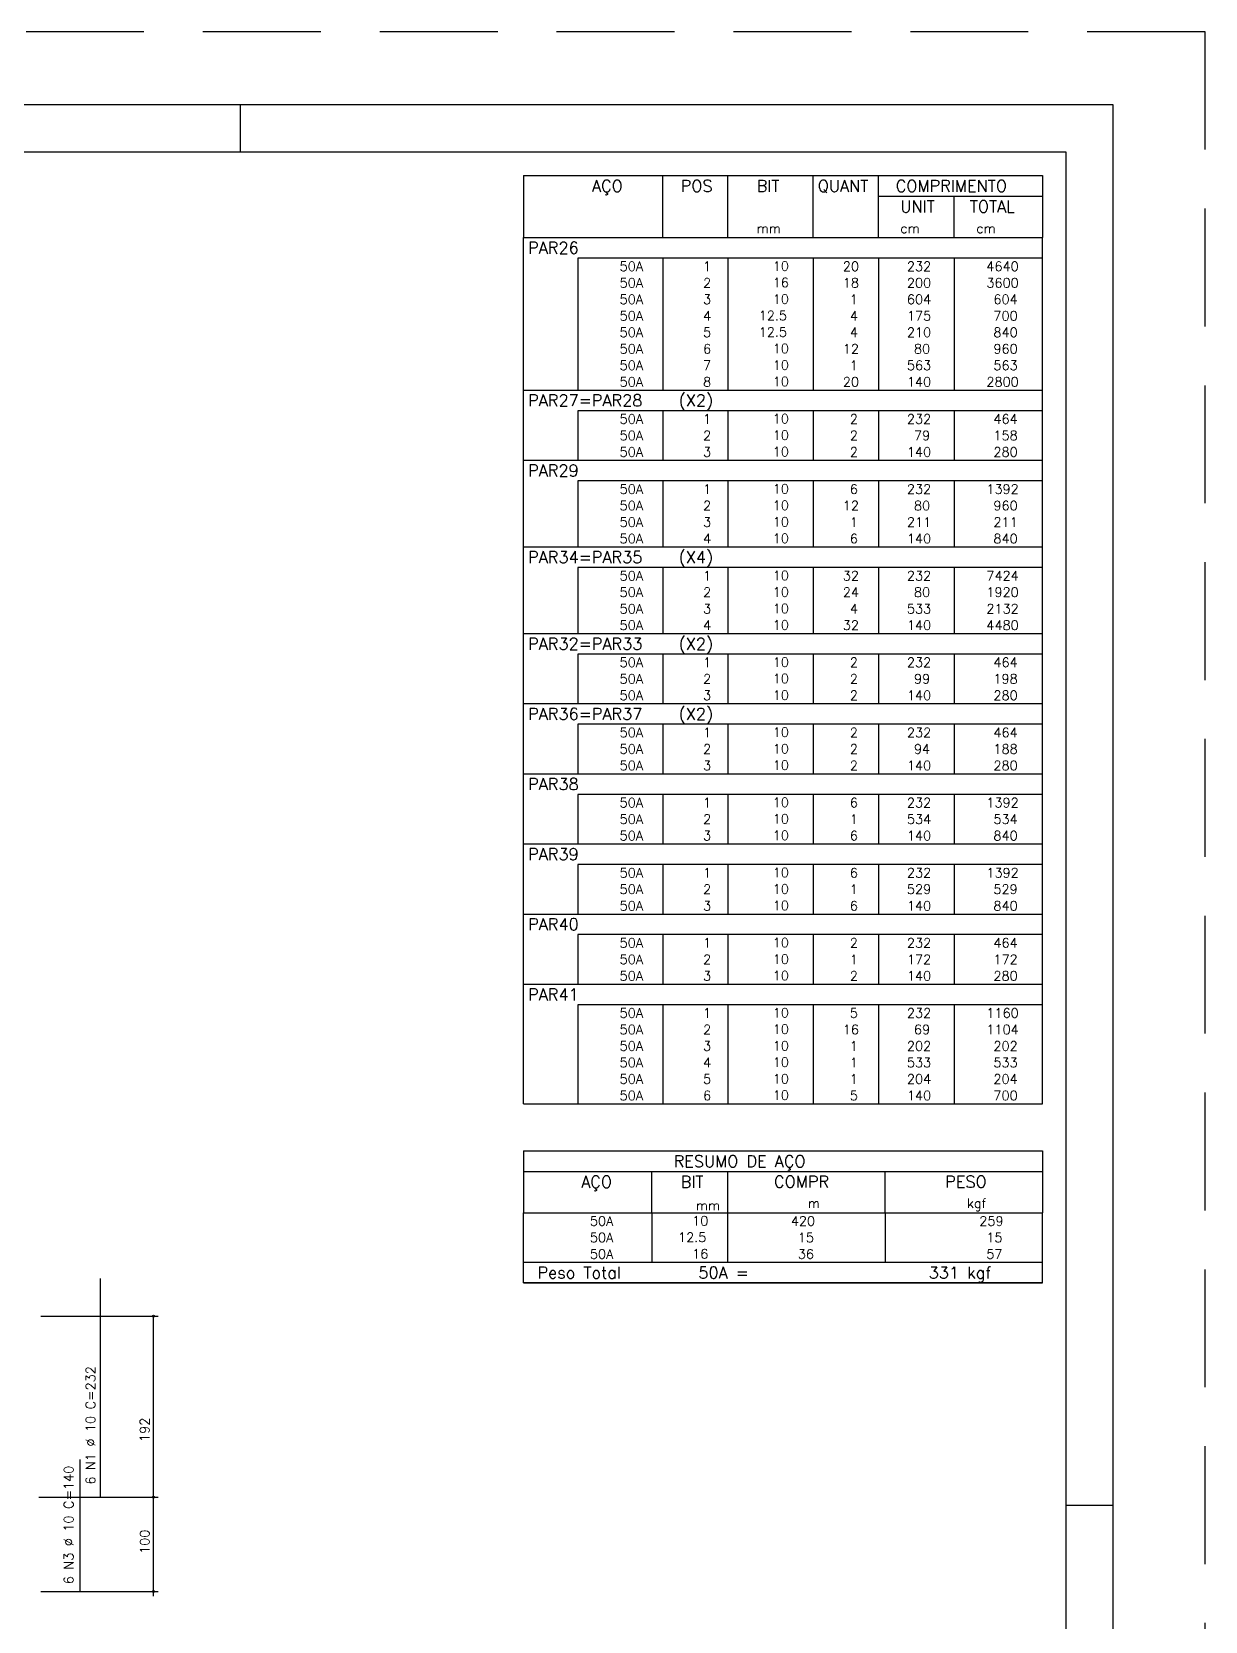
# Model space of a CAD drawing. Extents: x -1.9 to 86, y -1.5 to 61.
# Drawn here: x 61.17 to 86.05, y 27.24 to 60.95 of the extents above; entities that cross this region are included whole.
import ezdxf

# ---------------------------------------------------------------- set-up
doc = ezdxf.new("R2010")
doc.units = 0
doc.header["$MEASUREMENT"] = 0
doc.linetypes.add('HIDDEN', pattern=[0.375, 0.25, -0.125])
doc.layers.get('0').update_dxf_attribs({"linetype": 'CONTINUOUS'})
doc.layers.get('Defpoints').update_dxf_attribs({"linetype": 'CONTINUOUS'})
for name, color, linetype in [('ARQ_FOLHA', 7, 'CONTINUOUS'), ('PENA_02', 2, 'CONTINUOUS'), ('PENA_03', 3, 'CONTINUOUS'), ('PENA_05', 5, 'CONTINUOUS')]:
    doc.layers.add(name, color=color, linetype=linetype)
doc.styles.get("Standard").update_dxf_attribs({"font": 'ROMANS.SHX'})

# ---------------------------------------------------------------- blocks, each defined once
blk = doc.blocks.new('FOLHA A1 - 841 X 594')
at = {"layer": 'ARQ_FOLHA', "color": 1}
for p, q in [((-185, 584), (-185, 594)), ((-10, 297), (0, 297))]:
    blk.add_line(p, q, dxfattribs=at)
for points in [[(-841, 0), (0, 0), (0, 594), (-841, 594)], [(-816, 10), (-10, 10), (-10, 584), (-816, 584)]]:
    blk.add_lwpolyline(points, close=True, dxfattribs=at)
at = {"layer": 'Defpoints', "color": 8, "linetype": 'HIDDEN', "ltscale": 100}
blk.add_lwpolyline([(-860.5, 609.5), (-860.5, -15.5), (19.5, -15.5), (19.5, 609.5)], close=True, dxfattribs=at)
blk = doc.blocks.new('*U24')
blk.add_blockref('FOLHA A1 - 841 X 594', (0, 0))

msp = doc.modelspace()

# ---------------------------------------------------------------- linework, layer by layer
at = {"layer": 'PENA_02', "linetype": 'Continuous'}
for p, q in [((71.6, 57.902503), (71.6, 56.590003)), ((71.6, 57.902503), (82.6, 57.902503)), ((74.55, 56.590003), (74.55, 57.902503)), ((75.93, 56.590003), (75.93, 57.902503)), ((77.74, 56.590003), (77.74, 57.902503)), ((79.12, 56.590003), (79.12, 57.902503)), ((82.6, 57.902503), (82.6, 56.590003)), ((79.12, 57.465003), (82.6, 57.465003)), ((80.73, 56.590003), (80.73, 57.465003)), ((71.6, 56.590003), (82.6, 56.590003)), ((71.6, 56.152503), (71.6, 56.590003)), ((71.6, 56.590003), (82.6, 56.590003)), ((82.6, 56.152503), (82.6, 56.590003)), ((71.6, 55.802503), (71.6, 56.152503)), ((82.6, 56.152503), (72.75, 56.152503)), ((72.75, 56.152503), (72.75, 55.802503)), ((74.55, 56.152503), (74.55, 55.802503)), ((75.93, 56.152503), (75.93, 55.802503)), ((77.74, 56.152503), (77.74, 55.802503)), ((79.12, 56.152503), (79.12, 55.802503)), ((80.73, 56.152503), (80.73, 55.802503)), ((82.6, 55.802503), (82.6, 56.152503)), ((71.6, 55.452503), (71.6, 55.802503)), ((72.75, 55.802503), (72.75, 55.452503)), ((74.55, 55.802503), (74.55, 55.452503)), ((75.93, 55.802503), (75.93, 55.452503)), ((77.74, 55.802503), (77.74, 55.452503)), ((79.12, 55.802503), (79.12, 55.452503)), ((80.73, 55.802503), (80.73, 55.452503)), ((82.6, 55.452503), (82.6, 55.802503)), ((71.6, 55.102503), (71.6, 55.452503)), ((72.75, 55.452503), (72.75, 55.102503)), ((74.55, 55.452503), (74.55, 55.102503)), ((75.93, 55.452503), (75.93, 55.102503)), ((77.74, 55.452503), (77.74, 55.102503)), ((79.12, 55.452503), (79.12, 55.102503)), ((80.73, 55.452503), (80.73, 55.102503)), ((82.6, 55.102503), (82.6, 55.452503)), ((71.6, 54.752503), (71.6, 55.102503)), ((72.75, 55.102503), (72.75, 54.752503)), ((74.55, 55.102503), (74.55, 54.752503)), ((75.93, 55.102503), (75.93, 54.752503)), ((77.74, 55.102503), (77.74, 54.752503)), ((79.12, 55.102503), (79.12, 54.752503)), ((80.73, 55.102503), (80.73, 54.752503)), ((82.6, 54.752503), (82.6, 55.102503)), ((71.6, 54.402503), (71.6, 54.752503)), ((72.75, 54.752503), (72.75, 54.402503)), ((74.55, 54.752503), (74.55, 54.402503)), ((75.93, 54.752503), (75.93, 54.402503)), ((77.74, 54.752503), (77.74, 54.402503)), ((79.12, 54.752503), (79.12, 54.402503)), ((80.73, 54.752503), (80.73, 54.402503)), ((82.6, 54.402503), (82.6, 54.752503)), ((71.6, 54.052503), (71.6, 54.402503)), ((72.75, 54.402503), (72.75, 54.052503)), ((74.55, 54.402503), (74.55, 54.052503)), ((75.93, 54.402503), (75.93, 54.052503)), ((77.74, 54.402503), (77.74, 54.052503)), ((79.12, 54.402503), (79.12, 54.052503)), ((80.73, 54.402503), (80.73, 54.052503)), ((82.6, 54.052503), (82.6, 54.402503)), ((71.6, 53.702503), (71.6, 54.052503)), ((72.75, 54.052503), (72.75, 53.702503)), ((74.55, 54.052503), (74.55, 53.702503)), ((75.93, 54.052503), (75.93, 53.702503)), ((77.74, 54.052503), (77.74, 53.702503)), ((79.12, 54.052503), (79.12, 53.702503)), ((80.73, 54.052503), (80.73, 53.702503)), ((82.6, 53.702503), (82.6, 54.052503)), ((71.6, 53.352503), (71.6, 53.702503)), ((72.75, 53.702503), (72.75, 53.352503)), ((74.55, 53.702503), (74.55, 53.352503)), ((75.93, 53.702503), (75.93, 53.352503)), ((77.74, 53.702503), (77.74, 53.352503)), ((79.12, 53.702503), (79.12, 53.352503)), ((80.73, 53.702503), (80.73, 53.352503)), ((82.6, 53.352503), (82.6, 53.702503)), ((71.6, 52.915003), (71.6, 53.352503)), ((71.6, 53.352503), (82.6, 53.352503)), ((82.6, 52.915003), (82.6, 53.352503)), ((71.6, 52.565004), (71.6, 52.915003)), ((82.6, 52.915003), (72.75, 52.915003)), ((72.75, 52.915003), (72.75, 52.565004)), ((74.55, 52.915003), (74.55, 52.565004)), ((75.93, 52.915003), (75.93, 52.565004)), ((77.74, 52.915003), (77.74, 52.565004)), ((79.12, 52.915003), (79.12, 52.565004)), ((80.73, 52.915003), (80.73, 52.565004)), ((82.6, 52.565004), (82.6, 52.915003)), ((71.6, 52.215004), (71.6, 52.565004)), ((72.75, 52.565004), (72.75, 52.215004)), ((74.55, 52.565004), (74.55, 52.215004)), ((75.93, 52.565004), (75.93, 52.215004)), ((77.74, 52.565004), (77.74, 52.215004)), ((79.12, 52.565004), (79.12, 52.215004)), ((80.73, 52.565004), (80.73, 52.215004)), ((82.6, 52.215004), (82.6, 52.565004)), ((71.6, 51.865004), (71.6, 52.215004)), ((72.75, 52.215004), (72.75, 51.865004)), ((74.55, 52.215004), (74.55, 51.865004)), ((75.93, 52.215004), (75.93, 51.865004)), ((77.74, 52.215004), (77.74, 51.865004)), ((79.12, 52.215004), (79.12, 51.865004)), ((80.73, 52.215004), (80.73, 51.865004)), ((82.6, 51.865004), (82.6, 52.215004)), ((71.6, 51.427504), (71.6, 51.865004)), ((71.6, 51.865004), (82.6, 51.865004)), ((82.6, 51.427504), (82.6, 51.865004)), ((71.6, 51.077504), (71.6, 51.427504)), ((82.6, 51.427504), (72.75, 51.427504)), ((72.75, 51.427504), (72.75, 51.077504)), ((74.55, 51.427504), (74.55, 51.077504)), ((75.93, 51.427504), (75.93, 51.077504)), ((77.74, 51.427504), (77.74, 51.077504)), ((79.12, 51.427504), (79.12, 51.077504)), ((80.73, 51.427504), (80.73, 51.077504)), ((82.6, 51.077504), (82.6, 51.427504)), ((71.6, 50.727504), (71.6, 51.077504)), ((72.75, 51.077504), (72.75, 50.727504)), ((74.55, 51.077504), (74.55, 50.727504)), ((75.93, 51.077504), (75.93, 50.727504)), ((77.74, 51.077504), (77.74, 50.727504)), ((79.12, 51.077504), (79.12, 50.727504)), ((80.73, 51.077504), (80.73, 50.727504)), ((82.6, 50.727504), (82.6, 51.077504)), ((71.6, 50.377504), (71.6, 50.727504)), ((72.75, 50.727504), (72.75, 50.377504)), ((74.55, 50.727504), (74.55, 50.377504)), ((75.93, 50.727504), (75.93, 50.377504)), ((77.74, 50.727504), (77.74, 50.377504)), ((79.12, 50.727504), (79.12, 50.377504)), ((80.73, 50.727504), (80.73, 50.377504)), ((82.6, 50.377504), (82.6, 50.727504)), ((71.6, 50.027504), (71.6, 50.377504)), ((72.75, 50.377504), (72.75, 50.027504)), ((74.55, 50.377504), (74.55, 50.027504)), ((75.93, 50.377504), (75.93, 50.027504)), ((77.74, 50.377504), (77.74, 50.027504)), ((79.12, 50.377504), (79.12, 50.027504)), ((80.73, 50.377504), (80.73, 50.027504)), ((82.6, 50.027504), (82.6, 50.377504)), ((71.6, 49.590004), (71.6, 50.027504)), ((71.6, 50.027504), (82.6, 50.027504)), ((82.6, 49.590004), (82.6, 50.027504)), ((71.6, 49.240004), (71.6, 49.590004)), ((82.6, 49.590004), (72.75, 49.590004)), ((72.75, 49.590004), (72.75, 49.240004)), ((74.55, 49.590004), (74.55, 49.240004)), ((75.93, 49.590004), (75.93, 49.240004)), ((77.74, 49.590004), (77.74, 49.240004)), ((79.12, 49.590004), (79.12, 49.240004)), ((80.73, 49.590004), (80.73, 49.240004)), ((82.6, 49.240004), (82.6, 49.590004)), ((71.6, 48.890004), (71.6, 49.240004)), ((72.75, 49.240004), (72.75, 48.890004)), ((74.55, 49.240004), (74.55, 48.890004)), ((75.93, 49.240004), (75.93, 48.890004)), ((77.74, 49.240004), (77.74, 48.890004)), ((79.12, 49.240004), (79.12, 48.890004)), ((80.73, 49.240004), (80.73, 48.890004)), ((82.6, 48.890004), (82.6, 49.240004)), ((71.6, 48.540004), (71.6, 48.890004)), ((72.75, 48.890004), (72.75, 48.540004)), ((74.55, 48.890004), (74.55, 48.540004)), ((75.93, 48.890004), (75.93, 48.540004)), ((77.74, 48.890004), (77.74, 48.540004)), ((79.12, 48.890004), (79.12, 48.540004)), ((80.73, 48.890004), (80.73, 48.540004)), ((82.6, 48.540004), (82.6, 48.890004)), ((71.6, 48.190004), (71.6, 48.540004)), ((72.75, 48.540004), (72.75, 48.190004)), ((74.55, 48.540004), (74.55, 48.190004)), ((75.93, 48.540004), (75.93, 48.190004)), ((77.74, 48.540004), (77.74, 48.190004)), ((79.12, 48.540004), (79.12, 48.190004)), ((80.73, 48.540004), (80.73, 48.190004)), ((82.6, 48.190004), (82.6, 48.540004)), ((71.6, 47.752504), (71.6, 48.190004)), ((71.6, 48.190004), (82.6, 48.190004)), ((82.6, 47.752504), (82.6, 48.190004)), ((71.6, 47.402505), (71.6, 47.752504)), ((82.6, 47.752504), (72.75, 47.752504)), ((72.75, 47.752504), (72.75, 47.402505)), ((74.55, 47.752504), (74.55, 47.402505)), ((75.93, 47.752504), (75.93, 47.402505)), ((77.74, 47.752504), (77.74, 47.402505)), ((79.12, 47.752504), (79.12, 47.402505)), ((80.73, 47.752504), (80.73, 47.402505)), ((82.6, 47.402505), (82.6, 47.752504)), ((71.6, 47.052505), (71.6, 47.402505)), ((72.75, 47.402505), (72.75, 47.052505)), ((74.55, 47.402505), (74.55, 47.052505)), ((75.93, 47.402505), (75.93, 47.052505)), ((77.74, 47.402505), (77.74, 47.052505)), ((79.12, 47.402505), (79.12, 47.052505)), ((80.73, 47.402505), (80.73, 47.052505)), ((82.6, 47.052505), (82.6, 47.402505)), ((71.6, 46.702505), (71.6, 47.052505)), ((72.75, 47.052505), (72.75, 46.702505)), ((74.55, 47.052505), (74.55, 46.702505)), ((75.93, 47.052505), (75.93, 46.702505)), ((77.74, 47.052505), (77.74, 46.702505)), ((79.12, 47.052505), (79.12, 46.702505)), ((80.73, 47.052505), (80.73, 46.702505)), ((82.6, 46.702505), (82.6, 47.052505)), ((71.6, 46.265005), (71.6, 46.702505)), ((71.6, 46.702505), (82.6, 46.702505)), ((82.6, 46.265005), (82.6, 46.702505)), ((71.6, 45.915005), (71.6, 46.265005)), ((82.6, 46.265005), (72.75, 46.265005)), ((72.75, 46.265005), (72.75, 45.915005)), ((74.55, 46.265005), (74.55, 45.915005)), ((75.93, 46.265005), (75.93, 45.915005)), ((77.74, 46.265005), (77.74, 45.915005)), ((79.12, 46.265005), (79.12, 45.915005)), ((80.73, 46.265005), (80.73, 45.915005)), ((82.6, 45.915005), (82.6, 46.265005)), ((71.6, 45.565005), (71.6, 45.915005)), ((72.75, 45.915005), (72.75, 45.565005)), ((74.55, 45.915005), (74.55, 45.565005)), ((75.93, 45.915005), (75.93, 45.565005)), ((77.74, 45.915005), (77.74, 45.565005)), ((79.12, 45.915005), (79.12, 45.565005)), ((80.73, 45.915005), (80.73, 45.565005)), ((82.6, 45.565005), (82.6, 45.915005)), ((71.6, 45.215005), (71.6, 45.565005)), ((72.75, 45.565005), (72.75, 45.215005)), ((74.55, 45.565005), (74.55, 45.215005)), ((75.93, 45.565005), (75.93, 45.215005)), ((77.74, 45.565005), (77.74, 45.215005)), ((79.12, 45.565005), (79.12, 45.215005)), ((80.73, 45.565005), (80.73, 45.215005)), ((82.6, 45.215005), (82.6, 45.565005)), ((71.6, 44.777505), (71.6, 45.215005)), ((71.6, 45.215005), (82.6, 45.215005)), ((82.6, 44.777505), (82.6, 45.215005)), ((71.6, 44.427505), (71.6, 44.777505)), ((82.6, 44.777505), (72.75, 44.777505)), ((72.75, 44.777505), (72.75, 44.427505)), ((74.55, 44.777505), (74.55, 44.427505)), ((75.93, 44.777505), (75.93, 44.427505)), ((77.74, 44.777505), (77.74, 44.427505)), ((79.12, 44.777505), (79.12, 44.427505)), ((80.73, 44.777505), (80.73, 44.427505)), ((82.6, 44.427505), (82.6, 44.777505)), ((71.6, 44.077505), (71.6, 44.427505)), ((72.75, 44.427505), (72.75, 44.077505)), ((74.55, 44.427505), (74.55, 44.077505)), ((75.93, 44.427505), (75.93, 44.077505)), ((77.74, 44.427505), (77.74, 44.077505)), ((79.12, 44.427505), (79.12, 44.077505)), ((80.73, 44.427505), (80.73, 44.077505)), ((82.6, 44.077505), (82.6, 44.427505)), ((71.6, 43.727505), (71.6, 44.077505)), ((72.75, 44.077505), (72.75, 43.727505)), ((74.55, 44.077505), (74.55, 43.727505)), ((75.93, 44.077505), (75.93, 43.727505)), ((77.74, 44.077505), (77.74, 43.727505)), ((79.12, 44.077505), (79.12, 43.727505)), ((80.73, 44.077505), (80.73, 43.727505)), ((82.6, 43.727505), (82.6, 44.077505)), ((71.6, 43.290005), (71.6, 43.727505)), ((71.6, 43.727505), (82.6, 43.727505)), ((82.6, 43.290005), (82.6, 43.727505)), ((71.6, 42.940005), (71.6, 43.290005)), ((82.6, 43.290005), (72.75, 43.290005)), ((72.75, 43.290005), (72.75, 42.940005)), ((74.55, 43.290005), (74.55, 42.940005)), ((75.93, 43.290005), (75.93, 42.940005)), ((77.74, 43.290005), (77.74, 42.940005)), ((79.12, 43.290005), (79.12, 42.940005)), ((80.73, 43.290005), (80.73, 42.940005)), ((82.6, 42.940005), (82.6, 43.290005)), ((71.6, 42.590006), (71.6, 42.940005)), ((72.75, 42.940005), (72.75, 42.590006)), ((74.55, 42.940005), (74.55, 42.590006)), ((75.93, 42.940005), (75.93, 42.590006)), ((77.74, 42.940005), (77.74, 42.590006)), ((79.12, 42.940005), (79.12, 42.590006)), ((80.73, 42.940005), (80.73, 42.590006)), ((82.6, 42.590006), (82.6, 42.940005)), ((71.6, 42.240006), (71.6, 42.590006)), ((72.75, 42.590006), (72.75, 42.240006)), ((74.55, 42.590006), (74.55, 42.240006)), ((75.93, 42.590006), (75.93, 42.240006)), ((77.74, 42.590006), (77.74, 42.240006)), ((79.12, 42.590006), (79.12, 42.240006)), ((80.73, 42.590006), (80.73, 42.240006)), ((82.6, 42.240006), (82.6, 42.590006)), ((71.6, 41.802506), (71.6, 42.240006)), ((71.6, 42.240006), (82.6, 42.240006)), ((82.6, 41.802506), (82.6, 42.240006)), ((71.6, 41.452506), (71.6, 41.802506)), ((82.6, 41.802506), (72.75, 41.802506)), ((72.75, 41.802506), (72.75, 41.452506)), ((74.55, 41.802506), (74.55, 41.452506)), ((75.93, 41.802506), (75.93, 41.452506)), ((77.74, 41.802506), (77.74, 41.452506)), ((79.12, 41.802506), (79.12, 41.452506)), ((80.73, 41.802506), (80.73, 41.452506)), ((82.6, 41.452506), (82.6, 41.802506)), ((71.6, 41.102506), (71.6, 41.452506)), ((72.75, 41.452506), (72.75, 41.102506)), ((74.55, 41.452506), (74.55, 41.102506)), ((75.93, 41.452506), (75.93, 41.102506)), ((77.74, 41.452506), (77.74, 41.102506)), ((79.12, 41.452506), (79.12, 41.102506)), ((80.73, 41.452506), (80.73, 41.102506)), ((82.6, 41.102506), (82.6, 41.452506)), ((71.6, 40.752506), (71.6, 41.102506)), ((72.75, 41.102506), (72.75, 40.752506)), ((74.55, 41.102506), (74.55, 40.752506)), ((75.93, 41.102506), (75.93, 40.752506)), ((77.74, 41.102506), (77.74, 40.752506)), ((79.12, 41.102506), (79.12, 40.752506)), ((80.73, 41.102506), (80.73, 40.752506)), ((82.6, 40.752506), (82.6, 41.102506)), ((71.6, 40.315006), (71.6, 40.752506)), ((71.6, 40.752506), (82.6, 40.752506)), ((82.6, 40.315006), (82.6, 40.752506)), ((71.6, 39.965006), (71.6, 40.315006)), ((82.6, 40.315006), (72.75, 40.315006)), ((72.75, 40.315006), (72.75, 39.965006)), ((74.55, 40.315006), (74.55, 39.965006)), ((75.93, 40.315006), (75.93, 39.965006)), ((77.74, 40.315006), (77.74, 39.965006)), ((79.12, 40.315006), (79.12, 39.965006)), ((80.73, 40.315006), (80.73, 39.965006)), ((82.6, 39.965006), (82.6, 40.315006)), ((71.6, 39.615006), (71.6, 39.965006)), ((72.75, 39.965006), (72.75, 39.615006)), ((74.55, 39.965006), (74.55, 39.615006)), ((75.93, 39.965006), (75.93, 39.615006)), ((77.74, 39.965006), (77.74, 39.615006)), ((79.12, 39.965006), (79.12, 39.615006)), ((80.73, 39.965006), (80.73, 39.615006)), ((82.6, 39.615006), (82.6, 39.965006)), ((71.6, 39.265006), (71.6, 39.615006)), ((72.75, 39.615006), (72.75, 39.265006)), ((74.55, 39.615006), (74.55, 39.265006)), ((75.93, 39.615006), (75.93, 39.265006)), ((77.74, 39.615006), (77.74, 39.265006)), ((79.12, 39.615006), (79.12, 39.265006)), ((80.73, 39.615006), (80.73, 39.265006)), ((82.6, 39.265006), (82.6, 39.615006)), ((71.6, 38.915006), (71.6, 39.265006)), ((72.75, 39.265006), (72.75, 38.915006)), ((74.55, 39.265006), (74.55, 38.915006)), ((75.93, 39.265006), (75.93, 38.915006)), ((77.74, 39.265006), (77.74, 38.915006)), ((79.12, 39.265006), (79.12, 38.915006)), ((80.73, 39.265006), (80.73, 38.915006)), ((82.6, 38.915006), (82.6, 39.265006)), ((71.6, 38.565006), (71.6, 38.915006)), ((72.75, 38.915006), (72.75, 38.565006)), ((74.55, 38.915006), (74.55, 38.565006)), ((75.93, 38.915006), (75.93, 38.565006)), ((77.74, 38.915006), (77.74, 38.565006)), ((79.12, 38.915006), (79.12, 38.565006)), ((80.73, 38.915006), (80.73, 38.565006)), ((82.6, 38.565006), (82.6, 38.915006)), ((71.6, 38.215006), (71.6, 38.565006)), ((72.75, 38.565006), (72.75, 38.215006)), ((74.55, 38.565006), (74.55, 38.215006)), ((75.93, 38.565006), (75.93, 38.215006)), ((77.74, 38.565006), (77.74, 38.215006)), ((79.12, 38.565006), (79.12, 38.215006)), ((80.73, 38.565006), (80.73, 38.215006)), ((82.6, 38.215006), (82.6, 38.565006)), ((71.6, 38.215006), (82.6, 38.215006)), ((71.6, 37.215006), (71.6, 35.902506)), ((71.6, 37.215006), (82.6, 37.215006)), ((82.6, 37.215006), (82.6, 35.902506)), ((71.6, 36.777506), (82.6, 36.777506)), ((74.32, 35.902506), (74.32, 36.777506)), ((75.93, 35.902506), (75.93, 36.777506)), ((79.265, 35.902506), (79.265, 36.777506)), ((71.6, 35.902506), (82.6, 35.902506)), ((71.6, 35.552506), (71.6, 35.902506)), ((74.32, 35.902506), (74.32, 35.552507)), ((75.93, 35.552506), (75.93, 35.902506)), ((79.265, 35.902506), (79.265, 35.552506)), ((82.6, 35.552506), (82.6, 35.902506)), ((71.6, 35.202506), (71.6, 35.552506)), ((74.32, 35.552506), (74.32, 35.202506)), ((75.93, 35.202506), (75.93, 35.552506)), ((79.265, 35.552506), (79.265, 35.202506)), ((82.6, 35.202506), (82.6, 35.552506)), ((71.6, 34.852505), (71.6, 35.202506)), ((74.32, 35.202506), (74.32, 34.852506)), ((75.93, 34.852505), (75.93, 35.202506)), ((79.265, 35.202506), (79.265, 34.852505)), ((82.6, 34.852505), (82.6, 35.202506)), ((71.6, 34.852505), (82.6, 34.852505)), ((71.6, 34.415005), (71.6, 34.852505)), ((71.6, 34.852505), (82.6, 34.852505)), ((82.6, 34.415005), (82.6, 34.852505)), ((82.6, 34.415005), (71.6, 34.415005)), ((71.6, 34.415005), (82.6, 34.415005))]:
    msp.add_line(p, q, dxfattribs=at)
for centre, radius in [((63.750019, 33.710585), 0.02), ((63.750019, 33.710585), 0.01), ((63.750019, 29.870585), 0.02), ((63.750019, 29.870585), 0.01), ((63.750019, 27.870585), 0.02), ((63.750019, 27.870585), 0.01)]:
    msp.add_circle(centre, radius, dxfattribs=at)
at = {"layer": 'PENA_03', "linetype": 'Continuous'}
for p, q in [((61.360703, 33.710585), (63.850019, 33.710585)), ((63.750019, 27.770053), (63.750019, 33.710585)), ((61.318772, 29.870585), (63.850019, 29.870585)), ((61.360703, 27.870585), (63.850019, 27.870585))]:
    msp.add_line(p, q, dxfattribs=at)
at = {"layer": 'PENA_05', "linetype": 'Continuous'}
for p, q in [((62.626269, 29.867663), (62.626269, 34.510585)), ((62.200345, 27.870585), (62.200345, 30.670585))]:
    msp.add_line(p, q, dxfattribs=at)

# ---------------------------------------------------------------- block references
at = {"xscale": 0.09999999999999938, "yscale": 0.09999999999999938, "zscale": 0.09999999999999938}
msp.add_blockref('*U24', (84.1, 0.002503), dxfattribs=at)

# ---------------------------------------------------------------- texts
at = {"layer": 'PENA_02', "linetype": 'Continuous'}
for s, height, p in [('AÇO', 0.25, (73.04958, 57.558753)), ('POS', 0.25, (74.93, 57.558753)), ('BIT', 0.25, (76.54, 57.558753)), ('QUANT', 0.25, (77.836489, 57.558753)), ('COMPRIMENTO', 0.25, (79.489469, 57.558753)), ('UNIT', 0.25, (79.586854, 57.121253)), ('TOTAL', 0.25, (81.059307, 57.121253)), ('mm', 0.2, (76.54, 56.683753)), ('cm', 0.2, (79.586854, 56.683753)), ('cm', 0.2, (81.196854, 56.683753)), ('PAR26', 0.25, (71.695798, 56.246253)), ('     50A', 0.2, (72.889661, 55.877503)), ('  1', 0.2, (75.13, 55.877503)), ('     10', 0.2, (76.136543, 55.883546)), ('   20', 0.2, (77.92, 55.877503)), ('    232', 0.2, (79.13, 55.877503)), ('   4640', 0.2, (80.963622, 55.877503)), ('     50A', 0.2, (72.889661, 55.527503)), ('  2', 0.2, (75.13, 55.527503)), ('     16', 0.2, (76.136543, 55.533547)), ('   18', 0.2, (77.92, 55.527503)), ('    200', 0.2, (79.13, 55.527503)), ('   3600', 0.2, (80.963622, 55.527503)), ('     50A', 0.2, (72.889661, 55.177503)), ('  3', 0.2, (75.13, 55.177503)), ('     10', 0.2, (76.136543, 55.183547)), ('    1', 0.2, (77.92, 55.177503)), ('    604', 0.2, (79.13, 55.177503)), ('    604', 0.2, (80.963622, 55.177503)), ('     50A', 0.2, (72.889661, 54.827503)), ('  4', 0.2, (75.13, 54.827503)), ('   12.5', 0.2, (76.136543, 54.833547)), ('    4', 0.2, (77.92, 54.827503)), ('    175', 0.2, (79.13, 54.827503)), ('    700', 0.2, (80.963622, 54.827503)), ('     50A', 0.2, (72.889661, 54.477503)), ('  5', 0.2, (75.13, 54.477503)), ('   12.5', 0.2, (76.136543, 54.483547)), ('    4', 0.2, (77.92, 54.477503)), ('    210', 0.2, (79.13, 54.477503)), ('    840', 0.2, (80.963622, 54.477503)), ('     50A', 0.2, (72.889661, 54.127503)), ('  6', 0.2, (75.13, 54.127503)), ('     10', 0.2, (76.136543, 54.133547)), ('   12', 0.2, (77.92, 54.127503)), ('     80', 0.2, (79.13, 54.127503)), ('    960', 0.2, (80.963622, 54.127503)), ('     50A', 0.2, (72.889661, 53.777503)), ('  7', 0.2, (75.13, 53.777503)), ('     10', 0.2, (76.136543, 53.783547)), ('    1', 0.2, (77.92, 53.777503)), ('    563', 0.2, (79.13, 53.777503)), ('    563', 0.2, (80.963622, 53.777503)), ('     50A', 0.2, (72.889661, 53.427503)), ('  8', 0.2, (75.13, 53.427503)), ('     10', 0.2, (76.136543, 53.433547)), ('   20', 0.2, (77.92, 53.427503)), ('    140', 0.2, (79.13, 53.427503)), ('   2800', 0.2, (80.963622, 53.427503)), ('PAR27=PAR28   (X2)', 0.25, (71.695798, 53.008753)), ('     50A', 0.2, (72.889661, 52.640003)), ('  1', 0.2, (75.13, 52.640003)), ('     10', 0.2, (76.136543, 52.646047)), ('    2', 0.2, (77.92, 52.640003)), ('    232', 0.2, (79.13, 52.640003)), ('    464', 0.2, (80.963622, 52.640003)), ('     50A', 0.2, (72.889661, 52.290003)), ('  2', 0.2, (75.13, 52.290003)), ('     10', 0.2, (76.136543, 52.296047)), ('    2', 0.2, (77.92, 52.290003)), ('     79', 0.2, (79.13, 52.290003)), ('    158', 0.2, (80.963622, 52.290003)), ('     50A', 0.2, (72.889661, 51.940004)), ('  3', 0.2, (75.13, 51.940004)), ('     10', 0.2, (76.136543, 51.946047)), ('    2', 0.2, (77.92, 51.940004)), ('    140', 0.2, (79.13, 51.940004)), ('    280', 0.2, (80.963622, 51.940004)), ('PAR29', 0.25, (71.695798, 51.521254)), ('     50A', 0.2, (72.889661, 51.152504)), ('  1', 0.2, (75.13, 51.152504)), ('     10', 0.2, (76.136543, 51.158548)), ('    6', 0.2, (77.92, 51.152504)), ('    232', 0.2, (79.13, 51.152504)), ('   1392', 0.2, (80.963622, 51.152504)), ('     50A', 0.2, (72.889661, 50.802504)), ('  2', 0.2, (75.13, 50.802504)), ('     10', 0.2, (76.136543, 50.808548)), ('   12', 0.2, (77.92, 50.802504)), ('     80', 0.2, (79.13, 50.802504)), ('    960', 0.2, (80.963622, 50.802504)), ('     50A', 0.2, (72.889661, 50.452504)), ('  3', 0.2, (75.13, 50.452504)), ('     10', 0.2, (76.136543, 50.458548)), ('    1', 0.2, (77.92, 50.452504)), ('    211', 0.2, (79.13, 50.452504)), ('    211', 0.2, (80.963622, 50.452504)), ('     50A', 0.2, (72.889661, 50.102504)), ('  4', 0.2, (75.13, 50.102504)), ('     10', 0.2, (76.136543, 50.108548)), ('    6', 0.2, (77.92, 50.102504)), ('    140', 0.2, (79.13, 50.102504)), ('    840', 0.2, (80.963622, 50.102504)), ('PAR34=PAR35   (X4)', 0.25, (71.695798, 49.683754)), ('     50A', 0.2, (72.889661, 49.315004)), ('  1', 0.2, (75.13, 49.315004)), ('     10', 0.2, (76.136543, 49.321048)), ('   32', 0.2, (77.92, 49.315004)), ('    232', 0.2, (79.13, 49.315004)), ('   7424', 0.2, (80.963622, 49.315004)), ('     50A', 0.2, (72.889661, 48.965004)), ('  2', 0.2, (75.13, 48.965004)), ('     10', 0.2, (76.136543, 48.971048)), ('   24', 0.2, (77.92, 48.965004)), ('     80', 0.2, (79.13, 48.965004)), ('   1920', 0.2, (80.963622, 48.965004)), ('     50A', 0.2, (72.889661, 48.615004)), ('  3', 0.2, (75.13, 48.615004)), ('     10', 0.2, (76.136543, 48.621048)), ('    4', 0.2, (77.92, 48.615004)), ('    533', 0.2, (79.13, 48.615004)), ('   2132', 0.2, (80.963622, 48.615004)), ('     50A', 0.2, (72.889661, 48.265004)), ('  4', 0.2, (75.13, 48.265004)), ('     10', 0.2, (76.136543, 48.271048)), ('   32', 0.2, (77.92, 48.265004)), ('    140', 0.2, (79.13, 48.265004)), ('   4480', 0.2, (80.963622, 48.265004)), ('PAR32=PAR33   (X2)', 0.25, (71.695798, 47.846254)), ('     50A', 0.2, (72.889661, 47.477504)), ('  1', 0.2, (75.13, 47.477504)), ('     10', 0.2, (76.136543, 47.483548)), ('    2', 0.2, (77.92, 47.477504)), ('    232', 0.2, (79.13, 47.477504)), ('    464', 0.2, (80.963622, 47.477504)), ('     50A', 0.2, (72.889661, 47.127504)), ('  2', 0.2, (75.13, 47.127504)), ('     10', 0.2, (76.136543, 47.133548)), ('    2', 0.2, (77.92, 47.127504)), ('     99', 0.2, (79.13, 47.127504)), ('    198', 0.2, (80.963622, 47.127504)), ('     50A', 0.2, (72.889661, 46.777505)), ('  3', 0.2, (75.13, 46.777505)), ('     10', 0.2, (76.136543, 46.783548)), ('    2', 0.2, (77.92, 46.777505)), ('    140', 0.2, (79.13, 46.777505)), ('    280', 0.2, (80.963622, 46.777505)), ('PAR36=PAR37   (X2)', 0.25, (71.695798, 46.358755)), ('     50A', 0.2, (72.889661, 45.990005)), ('  1', 0.2, (75.13, 45.990005)), ('     10', 0.2, (76.136543, 45.996049)), ('    2', 0.2, (77.92, 45.990005)), ('    232', 0.2, (79.13, 45.990005)), ('    464', 0.2, (80.963622, 45.990005)), ('     50A', 0.2, (72.889661, 45.640005)), ('  2', 0.2, (75.13, 45.640005)), ('     10', 0.2, (76.136543, 45.646049)), ('    2', 0.2, (77.92, 45.640005)), ('     94', 0.2, (79.13, 45.640005)), ('    188', 0.2, (80.963622, 45.640005)), ('     50A', 0.2, (72.889661, 45.290005)), ('  3', 0.2, (75.13, 45.290005)), ('     10', 0.2, (76.136543, 45.296049)), ('    2', 0.2, (77.92, 45.290005)), ('    140', 0.2, (79.13, 45.290005)), ('    280', 0.2, (80.963622, 45.290005)), ('PAR38', 0.25, (71.695798, 44.871255)), ('     50A', 0.2, (72.889661, 44.502505)), ('  1', 0.2, (75.13, 44.502505)), ('     10', 0.2, (76.136543, 44.508549)), ('    6', 0.2, (77.92, 44.502505)), ('    232', 0.2, (79.13, 44.502505)), ('   1392', 0.2, (80.963622, 44.502505)), ('     50A', 0.2, (72.889661, 44.152505)), ('  2', 0.2, (75.13, 44.152505)), ('     10', 0.2, (76.136543, 44.158549)), ('    1', 0.2, (77.92, 44.152505)), ('    534', 0.2, (79.13, 44.152505)), ('    534', 0.2, (80.963622, 44.152505)), ('     50A', 0.2, (72.889661, 43.802505)), ('  3', 0.2, (75.13, 43.802505)), ('     10', 0.2, (76.136543, 43.808549)), ('    6', 0.2, (77.92, 43.802505)), ('    140', 0.2, (79.13, 43.802505)), ('    840', 0.2, (80.963622, 43.802505)), ('PAR39', 0.25, (71.695798, 43.383755)), ('     50A', 0.2, (72.889661, 43.015005)), ('  1', 0.2, (75.13, 43.015005)), ('     10', 0.2, (76.136543, 43.021049)), ('    6', 0.2, (77.92, 43.015005)), ('    232', 0.2, (79.13, 43.015005)), ('   1392', 0.2, (80.963622, 43.015005)), ('     50A', 0.2, (72.889661, 42.665005)), ('  2', 0.2, (75.13, 42.665005)), ('     10', 0.2, (76.136543, 42.671049)), ('    1', 0.2, (77.92, 42.665005)), ('    529', 0.2, (79.13, 42.665005)), ('    529', 0.2, (80.963622, 42.665005)), ('     50A', 0.2, (72.889661, 42.315005)), ('  3', 0.2, (75.13, 42.315005)), ('     10', 0.2, (76.136543, 42.321049)), ('    6', 0.2, (77.92, 42.315005)), ('    140', 0.2, (79.13, 42.315005)), ('    840', 0.2, (80.963622, 42.315005)), ('PAR40', 0.25, (71.695798, 41.896256)), ('     50A', 0.2, (72.889661, 41.527506)), ('  1', 0.2, (75.13, 41.527506)), ('     10', 0.2, (76.136543, 41.533549)), ('    2', 0.2, (77.92, 41.527506)), ('    232', 0.2, (79.13, 41.527506)), ('    464', 0.2, (80.963622, 41.527506)), ('     50A', 0.2, (72.889661, 41.177506)), ('  2', 0.2, (75.13, 41.177506)), ('     10', 0.2, (76.136543, 41.18355)), ('    1', 0.2, (77.92, 41.177506)), ('    172', 0.2, (79.13, 41.177506)), ('    172', 0.2, (80.963622, 41.177506)), ('     50A', 0.2, (72.889661, 40.827506)), ('  3', 0.2, (75.13, 40.827506)), ('     10', 0.2, (76.136543, 40.83355)), ('    2', 0.2, (77.92, 40.827506)), ('    140', 0.2, (79.13, 40.827506)), ('    280', 0.2, (80.963622, 40.827506)), ('PAR41', 0.25, (71.695798, 40.408756)), ('     50A', 0.2, (72.889661, 40.040006)), ('  1', 0.2, (75.13, 40.040006)), ('     10', 0.2, (76.136543, 40.04605)), ('    5', 0.2, (77.92, 40.040006)), ('    232', 0.2, (79.13, 40.040006)), ('   1160', 0.2, (80.963622, 40.040006)), ('     50A', 0.2, (72.889661, 39.690006)), ('  2', 0.2, (75.13, 39.690006)), ('     10', 0.2, (76.136543, 39.69605)), ('   16', 0.2, (77.92, 39.690006)), ('     69', 0.2, (79.13, 39.690006)), ('   1104', 0.2, (80.963622, 39.690006)), ('     50A', 0.2, (72.889661, 39.340006)), ('  3', 0.2, (75.13, 39.340006)), ('     10', 0.2, (76.136543, 39.34605)), ('    1', 0.2, (77.92, 39.340006)), ('    202', 0.2, (79.13, 39.340006)), ('    202', 0.2, (80.963622, 39.340006)), ('     50A', 0.2, (72.889661, 38.990006)), ('  4', 0.2, (75.13, 38.990006)), ('     10', 0.2, (76.136543, 38.99605)), ('    1', 0.2, (77.92, 38.990006)), ('    533', 0.2, (79.13, 38.990006)), ('    533', 0.2, (80.963622, 38.990006)), ('     50A', 0.2, (72.889661, 38.640006)), ('  5', 0.2, (75.13, 38.640006)), ('     10', 0.2, (76.136543, 38.64605)), ('    1', 0.2, (77.92, 38.640006)), ('    204', 0.2, (79.13, 38.640006)), ('    204', 0.2, (80.963622, 38.640006)), ('     50A', 0.2, (72.889661, 38.290006)), ('  6', 0.2, (75.13, 38.290006)), ('     10', 0.2, (76.136543, 38.29605)), ('    5', 0.2, (77.92, 38.290006)), ('    140', 0.2, (79.13, 38.290006)), ('    700', 0.2, (80.963622, 38.290006)), ('RESUMO DE AÇO', 0.25, (74.780497, 36.871256)), ('AÇO', 0.25, (72.81958, 36.433756)), ('BIT', 0.25, (74.93, 36.433756)), ('COMPR', 0.25, (76.908841, 36.437358)), ('PESO', 0.25, (80.53784, 36.437358)), ('mm', 0.2, (75.250798, 35.959655)), ('m', 0.2, (77.622841, 36.006257)), ('kgf', 0.2, (81.00063, 36.006257)), ('     50A', 0.2, (72.259661, 35.627506)), ('     10', 0.2, (74.426542, 35.63355)), ('    420', 0.2, (76.667658, 35.627507)), ('     259', 0.2, (80.515265, 35.627507)), ('     50A', 0.2, (72.259661, 35.277506)), ('   12.5', 0.2, (74.426542, 35.28355)), ('     15', 0.2, (76.667658, 35.277506)), ('      15', 0.2, (80.515265, 35.277506)), ('     50A', 0.2, (72.259661, 34.927506)), ('     16', 0.2, (74.426542, 34.93355)), ('     36', 0.2, (76.667658, 34.927506)), ('      57', 0.2, (80.515265, 34.927506)), ('Peso Total        50A =', 0.25, (71.892829, 34.508755)), ('     331 kgf', 0.25, (79.257004, 34.508755))]:
    msp.add_text(s, height=height, dxfattribs=at).set_placement(p)
at = {"layer": 'PENA_03', "linetype": 'Continuous'}
for s, p in [('6 N1 %%c 10 C=232', (62.518044, 30.138379)), ('192', (63.664626, 31.042391)), ('6 N3 %%c 10 C=140', (62.052819, 28.025483)), ('100', (63.666241, 28.666832))]:
    msp.add_text(s, height=0.2, rotation=90, dxfattribs=at).set_placement(p)

doc.saveas('drawing.dxf')
